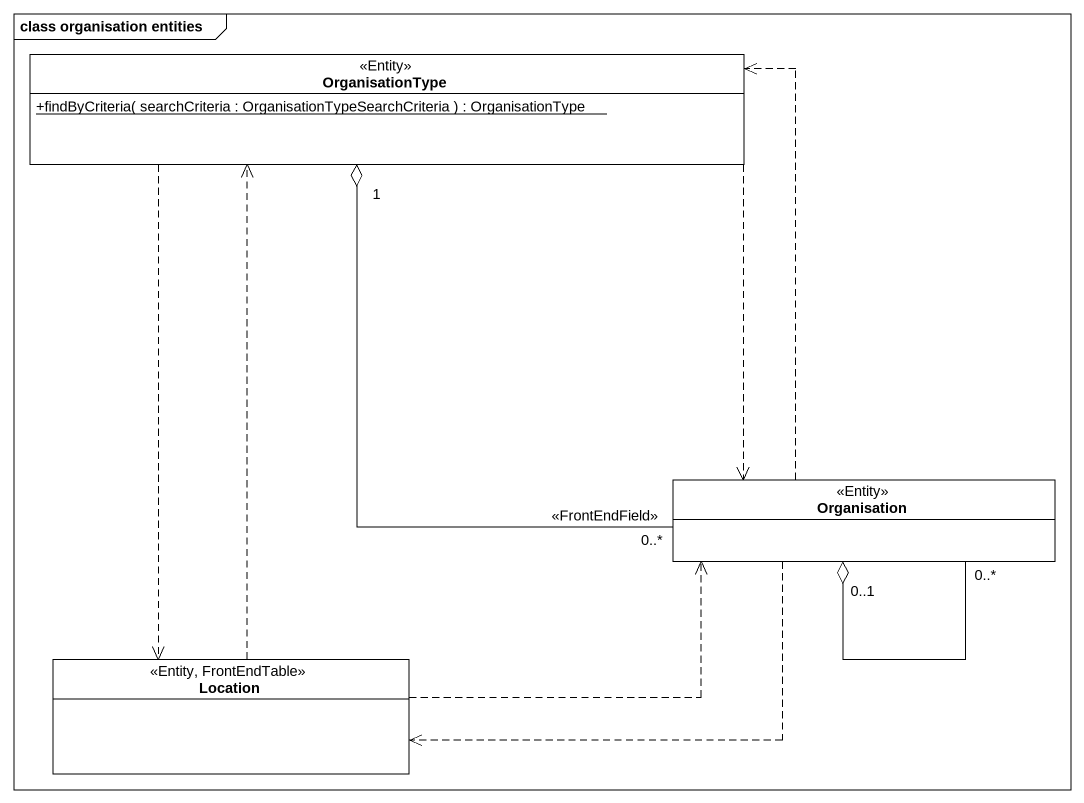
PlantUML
@startuml
mainframe class organisation entities
hide circle
hide empty members
skinparam classAttributeIconSize 0
class OrganisationType <<Entity>> {
  {static} +findByCriteria( searchCriteria : OrganisationTypeSearchCriteria ) : OrganisationType
}
class Organisation <<Entity>>
class Location <<Entity, FrontEndTable>>
OrganisationType "1" o-- "<<FrontEndField>>\n0..*" Organisation
OrganisationType ..> Organisation
OrganisationType ..> Location
Organisation .up.> OrganisationType
Organisation "0..1" o-- "0..*" Organisation
Organisation .left.> Location
Location .up.> OrganisationType
Location .right.> Organisation
@enduml
